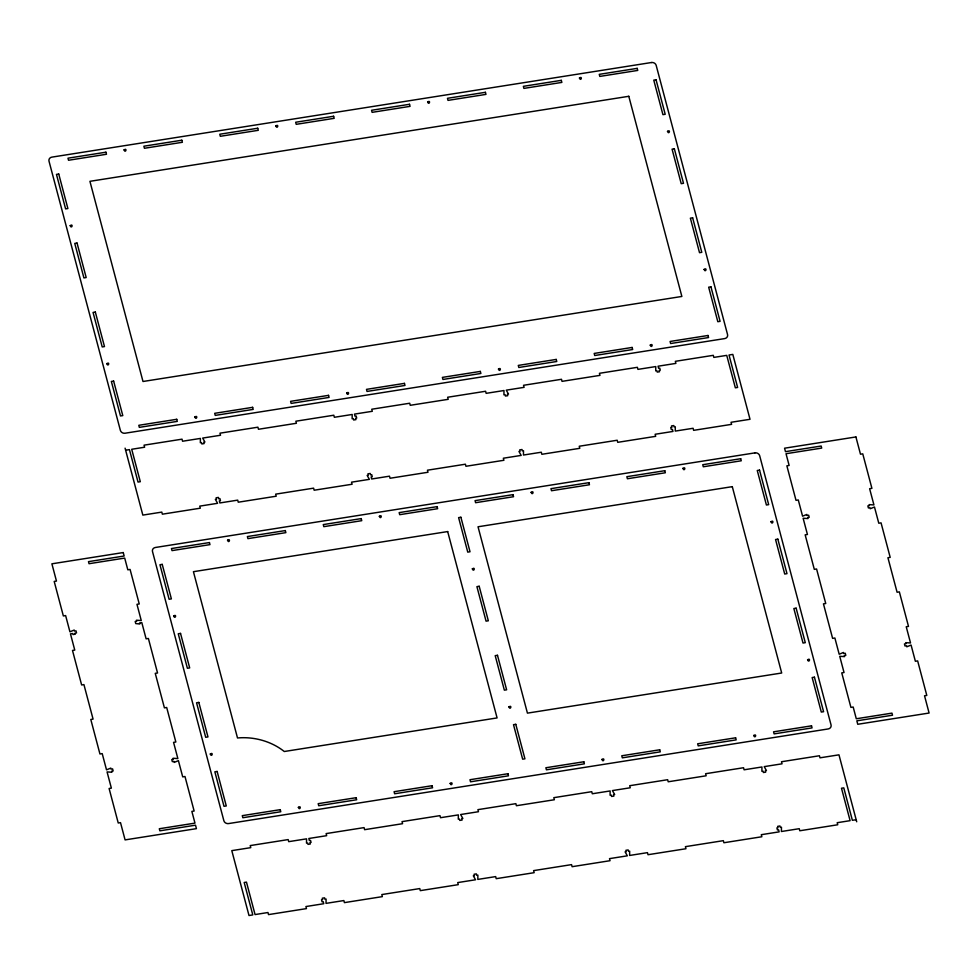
<?xml version="1.0" encoding="UTF-8"?>
<svg xmlns="http://www.w3.org/2000/svg" width="978" height="978" viewBox="0 0 978 978"><rect width="100%" height="100%" fill="white"/><g stroke="black" fill="none" stroke-linecap="round" stroke-linejoin="round"><path stroke-width="1.47" d="M125.636 450.222L129.438 449.623L138.032 482.068L140.306 481.702L131.712 449.269L144.61 447.227L144.059 445.161L182.018 439.171L182.556 441.237L200.392 438.425L200.356 442.753L201.492 442.569L201.859 443.951L204.133 443.584L203.766 442.215L204.915 442.032L202.678 438.071L220.515 435.259L219.964 433.181L257.911 427.19L258.461 429.269L296.407 423.278L295.857 421.212L333.804 415.222L334.354 417.288L352.19 414.476L352.153 418.792L353.29 418.621L353.657 420.002L355.931 419.635L355.564 418.254L356.701 418.083L356.151 416.005L355.014 416.188L354.464 414.11L372.3 411.298L371.75 409.232L409.696 403.242L410.247 405.308L448.205 399.33L447.655 397.251L485.601 391.261L486.152 393.339L503.988 390.528L503.939 394.843L505.076 394.66L505.443 396.041L507.729 395.687L507.362 394.305L508.499 394.122L506.262 390.161L524.098 387.349L523.548 385.283L561.494 379.293L562.044 381.359L599.991 375.369L599.441 373.303L637.387 367.312L637.937 369.378L655.773 366.567L655.737 370.894L656.874 370.711L657.24 372.092L659.514 371.738L659.148 370.356L660.297 370.173L659.747 368.107L658.597 368.278L658.06 366.212L675.896 363.4L675.346 361.322L713.292 355.332L713.842 357.41L726.74 355.369L735.346 387.814L737.62 387.447L729.013 355.014L732.815 354.415L750.016 419.293L731.043 422.288L731.593 424.354L693.634 430.344L693.096 428.278L675.26 431.09L675.297 426.775L674.16 426.946L673.793 425.564L671.519 425.931L671.886 427.313L670.737 427.484L671.287 429.562L672.424 429.379L672.974 431.445L655.138 434.269L655.688 436.335L617.741 442.325L617.191 440.247L579.245 446.237L579.795 448.315L541.849 454.293L541.299 452.227L523.462 455.039L523.499 450.724L522.362 450.907L521.995 449.525L519.721 449.88L520.088 451.261L518.951 451.445L521.188 455.406L503.352 458.217L503.902 460.283L465.944 466.274L465.406 464.208L427.447 470.198L427.997 472.264L390.051 478.254L389.501 476.176L371.664 479L371.114 476.922L372.263 476.751L371.713 474.672L370.564 474.856L370.21 473.474L367.924 473.829L368.29 475.21L367.153 475.394L369.391 479.354L351.554 482.166L352.104 484.244L314.158 490.222L313.608 488.156L275.662 494.147L276.212 496.213L238.253 502.203L237.715 500.137L219.879 502.949L219.329 500.883L220.466 500.699L219.916 498.621L218.779 498.804L218.412 497.423L216.138 497.79L216.505 499.171L215.356 499.342L217.593 503.303L199.756 506.127L200.307 508.193L162.36 514.183L161.81 512.105L142.837 515.1L125.086 448.156M856.166 819.711L852.376 820.31L843.782 787.865L841.496 788.231L850.102 820.664L837.192 822.706L837.743 824.772L799.796 830.762L799.246 828.696L781.41 831.508L781.459 827.192L780.31 827.364L779.943 825.982L777.669 826.349L778.036 827.73L776.899 827.901L777.449 829.98L778.586 829.796L779.136 831.862L761.3 834.686L761.85 836.752L723.903 842.743L723.353 840.664L685.407 846.655L685.957 848.733L647.998 854.711L647.46 852.645L629.624 855.457L629.661 851.141L628.524 851.325L628.157 849.943L625.883 850.298L626.25 851.679L625.101 851.862L627.338 855.823L609.502 858.635L610.052 860.701L572.106 866.691L571.555 864.625L533.609 870.616L534.159 872.682L496.213 878.672L495.663 876.594L477.826 879.418L477.863 875.09L476.726 875.273L476.359 873.892L474.085 874.246L474.452 875.628L473.315 875.811L475.552 879.772L457.716 882.584L458.266 884.662L420.308 890.64L419.77 888.574L381.811 894.564L382.361 896.63L344.415 902.621L343.865 900.555L326.029 903.366L326.077 899.039L324.928 899.222L324.574 897.841L322.288 898.207L322.654 899.589L321.517 899.76L322.068 901.838L323.205 901.655L323.755 903.721L305.918 906.545L306.469 908.611L268.522 914.601L267.972 912.523L255.062 914.564L246.468 882.119L244.194 882.486L252.789 914.919L248.999 915.518L231.798 850.64L250.771 847.645L250.221 845.579L288.168 839.589L288.718 841.655L306.554 838.843L306.517 843.17L307.654 842.987L308.021 844.369L310.295 844.002L309.928 842.633L311.065 842.449L310.515 840.371L309.378 840.554L308.828 838.488L326.664 835.677L326.114 833.598L364.06 827.608L364.611 829.686L402.569 823.696L402.019 821.63L439.966 815.64L440.516 817.706L458.352 814.894L458.303 819.209L459.44 819.038L459.807 820.42L462.093 820.053L461.726 818.672L462.863 818.5L460.626 814.527L478.462 811.716L477.912 809.65L515.858 803.659L516.408 805.725L554.355 799.747L553.805 797.669L591.751 791.679L592.301 793.757L610.138 790.945L610.101 795.261L611.238 795.077L611.605 796.459L613.878 796.104L613.512 794.723L614.661 794.539L612.424 790.579L630.26 787.767L629.71 785.701L667.656 779.71L668.206 781.777L706.153 775.786L705.603 773.72L743.549 767.73L744.099 769.796L761.935 766.984L761.899 771.312L763.036 771.129L763.402 772.51L765.676 772.155L765.309 770.774L766.446 770.591L764.209 766.63L782.045 763.818L781.495 761.74L819.442 755.75L819.992 757.828L838.965 754.833L856.716 821.777M70.196 225.612C71.528 229.769 73.766 223.021 70.196 225.612M124.059 149.878C125.38 154.047 127.629 147.287 124.059 149.878M106.798 363.645C108.118 367.814 110.367 361.053 106.798 363.645M194.867 416.983C196.199 421.151 198.436 414.391 194.867 416.983M173.693 615.969C175.013 620.138 177.262 613.377 173.693 615.969M275.845 125.917C277.177 130.086 279.415 123.326 275.845 125.917M227.544 540.235C228.876 544.404 231.114 537.643 227.544 540.235M210.294 754.014C211.615 758.17 213.852 751.422 210.294 754.014M346.664 393.034C347.985 397.202 350.234 390.442 346.664 393.034M298.363 807.339C299.684 811.508 301.933 804.747 298.363 807.339M427.643 101.969C428.963 106.137 431.212 99.377 427.643 101.969M379.342 516.286C380.662 520.443 382.911 513.694 379.342 516.286M498.462 369.085C499.782 373.254 502.032 366.493 498.462 369.085M472.35 568.841C473.67 573.01 475.919 566.25 472.35 568.841M450.161 783.39C451.481 787.559 453.719 780.799 450.161 783.39M579.441 78.02C580.761 82.189 582.998 75.428 579.441 78.02M531.127 492.325C532.46 496.494 534.697 489.733 531.127 492.325M508.939 706.886C510.271 711.043 512.509 704.294 508.939 706.886M667.509 131.358C668.83 135.526 671.079 128.766 667.509 131.358M650.248 345.124C651.58 349.293 653.817 342.532 650.248 345.124M601.947 759.441C603.279 763.61 605.516 756.85 601.947 759.441M704.111 269.402C705.431 273.559 707.669 266.811 704.111 269.402M682.925 468.376C684.245 472.545 686.495 465.785 682.925 468.376M770.994 521.714C772.327 525.883 774.564 519.122 770.994 521.714M753.745 735.493C755.065 739.649 757.314 732.901 753.745 735.493M807.596 659.759C808.916 663.915 811.165 657.167 807.596 659.759M651.47 62.519L51.883 157.128A3.936 3.472 15.4 0 0 49.01 161.174L120.367 430.357A3.936 3.472 15.4 0 0 125.086 433.217L724.661 338.596A3.936 3.472 15.4 0 0 727.546 334.549L656.177 65.367A3.936 3.472 15.4 0 0 651.47 62.519M105.93 152.201L67.983 158.179L68.533 160.258L106.48 154.267L105.93 152.201M181.822 140.221L143.876 146.211L144.426 148.277L182.373 142.287L181.822 140.221M257.727 128.24L219.781 134.23L220.319 136.297L258.278 130.318L257.727 128.24M333.62 116.272L295.674 122.25L296.224 124.328L334.17 118.338L333.62 116.272M409.513 104.291L371.567 110.282L372.117 112.348L410.063 106.357L409.513 104.291M485.418 92.311L447.472 98.301L448.01 100.379L485.968 94.389L485.418 92.311M561.311 80.343L523.364 86.333L523.915 88.399L561.861 82.409L561.311 80.343M637.204 68.362L599.257 74.352L599.807 76.418L637.754 70.428L637.204 68.362M58.741 174.023L56.467 174.39L65.612 208.889L67.885 208.534L58.741 174.023M656.042 79.768L653.769 80.135L662.925 114.646L665.199 114.279L656.042 79.768M628.793 96.296L89.927 181.321L142.996 381.493L681.862 296.456L628.793 96.296M77.042 243.045L74.756 243.4L83.912 277.911L86.186 277.556L77.042 243.045M674.343 148.79L672.069 149.157L681.214 183.668L683.5 183.302L674.343 148.79M95.331 312.068L93.057 312.422L102.213 346.933L104.487 346.579L95.331 312.068M692.644 217.813L690.37 218.167L699.514 252.679L701.788 252.324L692.644 217.813M113.631 381.09L111.358 381.444L120.502 415.956L122.788 415.601L113.631 381.09M710.945 286.835L708.671 287.19L717.815 321.701L720.089 321.346L710.945 286.835M176.749 419.305L138.803 425.296L139.341 427.362L177.299 421.384L176.749 419.305M252.642 407.337L214.695 413.315L215.246 415.393L253.192 409.403L252.642 407.337M328.535 395.356L290.588 401.347L291.138 403.413L329.085 397.423L328.535 395.356M404.44 383.376L366.493 389.366L367.031 391.432L404.99 385.454L404.44 383.376M480.332 371.408L442.386 377.386L442.936 379.464L480.883 373.474L480.332 371.408M556.225 359.427L518.279 365.417L518.829 367.483L556.775 361.493L556.225 359.427M632.13 347.447L594.184 353.437L594.722 355.515L632.68 349.525L632.13 347.447M708.023 335.478L670.077 341.469L670.627 343.535L708.573 337.544L708.023 335.478M123.24 552.558L51.895 563.817L56.467 581.066L54.193 581.433L63.35 615.944L65.624 615.578L69.927 631.8L74.206 630.052L74.475 631.079L75.991 630.847L76.541 632.913L75.025 633.157L75.294 634.184L73.02 634.551L72.751 633.512L70.465 633.866L74.768 650.089L72.494 650.456L81.639 684.967L83.925 684.6L93.069 719.111L90.795 719.466L99.939 753.977L102.213 753.622L106.516 769.845L110.795 768.085L111.076 769.124L112.592 768.879L113.142 770.957L111.626 771.19L111.895 772.229L107.067 771.911L111.37 788.134L109.096 788.488L118.24 822.999L120.514 822.645L125.086 839.894L196.431 828.647L195.514 825.188L159.854 830.823L159.304 828.745L194.977 823.121L191.859 811.385L194.133 811.031L184.989 776.52L182.715 776.874L178.412 760.652L174.133 762.412L173.852 761.373L172.336 761.617L171.786 759.539L173.314 759.307L173.033 758.268L177.862 758.586L173.558 742.363L175.844 742.009L166.688 707.497L164.414 707.852L155.257 673.341L157.544 672.986L148.387 638.475L146.113 638.83L141.81 622.619L139.536 622.974L139.805 624.013L135.746 623.573L135.196 621.507L136.712 621.262L136.431 620.223L141.26 620.541L136.969 604.318L139.243 603.964L130.086 569.453L127.812 569.807L124.707 558.083L89.035 563.707L88.485 561.641L124.157 556.005L123.24 552.558M754.967 452.875L155.38 547.484A3.936 3.472 15.4 0 0 152.495 551.531L223.864 820.713A3.936 3.472 15.4 0 0 228.571 823.574L828.158 728.952A3.936 3.472 15.4 0 0 831.043 724.906L759.674 455.724A3.936 3.472 15.4 0 0 754.967 452.875M855.909 436.946L784.564 448.205L785.481 451.653L821.153 446.029L821.703 448.095L786.031 453.719L789.136 465.455L786.862 465.821L796.006 500.333L798.28 499.966L802.583 516.188L806.862 514.44L807.143 515.467L808.659 515.235L809.209 517.301L807.694 517.545L807.962 518.572L803.134 518.254L807.437 534.477L805.163 534.844L814.307 569.355L816.581 568.988L825.738 603.499L823.452 603.854L832.608 638.365L834.882 638.011L839.185 654.233L843.464 652.473L843.733 653.512L845.261 653.267L845.799 655.346L844.283 655.578L844.564 656.617L839.735 656.299L844.038 672.522L841.752 672.876L850.909 707.387L853.183 707.033L856.288 718.769L891.96 713.133L892.511 715.211L856.838 720.835L857.755 724.282L929.1 713.035L924.528 695.774L926.802 695.419L917.657 660.908L915.371 661.262L911.08 645.04L906.802 646.8L906.52 645.761L905.005 646.006L904.454 643.927L905.97 643.695L905.701 642.656L910.53 642.974L906.227 626.751L908.501 626.397L899.357 591.886L897.083 592.24L887.926 557.729L890.2 557.374L881.056 522.863L878.782 523.218L874.479 507.007L870.2 508.756L869.919 507.716L868.403 507.961L867.853 505.895L869.381 505.65L869.1 504.611L873.929 504.929L869.625 488.707L871.911 488.352L862.755 453.841L860.481 454.195L855.909 436.946M209.426 542.558L171.468 548.536L172.018 550.614L209.964 544.624L209.426 542.558M285.319 530.577L247.373 536.567L247.923 538.634L285.869 532.643L285.319 530.577M361.212 518.597L323.266 524.587L323.816 526.665L361.762 520.675L361.212 518.597M437.105 506.628L399.158 512.619L399.709 514.685L437.655 508.694L437.105 506.628M513.01 494.648L475.063 500.638L475.614 502.704L513.56 496.714L513.01 494.648M588.903 482.667L550.956 488.658L551.506 490.736L589.453 484.746L588.903 482.667M664.795 470.699L626.849 476.689L627.399 478.755L665.346 472.765L664.795 470.699M740.701 458.719L702.754 464.709L703.304 466.775L741.251 460.785L740.701 458.719M162.226 564.379L159.952 564.746L169.096 599.257L171.382 598.891L162.226 564.379M460.882 517.252L458.609 517.619L467.753 552.13L470.027 551.763L460.882 517.252M759.539 470.125L757.265 470.491L766.41 505.003L768.684 504.636L759.539 470.125M447.679 531.567L193.424 571.69L237.507 737.974C253.962 736.458 271.297 741.214 284.28 751.507L497.081 717.925L447.679 531.567M732.29 486.653L478.034 526.775L527.435 713.133L781.691 673.011L732.29 486.653M180.527 633.402L178.253 633.768L187.397 668.267L189.683 667.913L180.527 633.402M479.183 586.274L476.909 586.641L486.054 621.152L488.328 620.785L479.183 586.274M777.84 539.147L775.554 539.514L784.711 574.025L786.984 573.658L777.84 539.147M198.827 702.424L196.554 702.779L205.698 737.29L207.972 736.935L198.827 702.424M497.484 655.297L495.198 655.651L504.355 690.162L506.628 689.808L497.484 655.297M796.129 608.169L793.855 608.536L803.011 643.047L805.285 642.68L796.129 608.169M217.128 771.446L214.854 771.801L223.999 806.312L226.273 805.958L217.128 771.446M515.785 724.319L513.499 724.674L522.655 759.185L524.929 758.83L515.785 724.319M814.429 677.192L812.156 677.546L821.3 712.057L823.586 711.703L814.429 677.192M280.234 809.662L242.287 815.652L242.837 817.73L280.784 811.74L280.234 809.662M356.139 797.693L318.18 803.671L318.73 805.75L356.677 799.76L356.139 797.693M432.031 785.713L394.085 791.703L394.635 793.769L432.582 787.779L432.031 785.713M507.924 773.732L469.978 779.723L470.528 781.801L508.474 775.811L507.924 773.732M583.829 761.764L545.871 767.754L546.421 769.82L584.367 763.83L583.829 761.764M659.722 749.784L621.776 755.774L622.326 757.84L660.272 751.85L659.722 749.784M735.615 737.803L697.669 743.793L698.219 745.872L736.165 739.881L735.615 737.803M811.52 725.835L773.561 731.825L774.111 733.891L812.058 727.901L811.52 725.835"/></g></svg>
